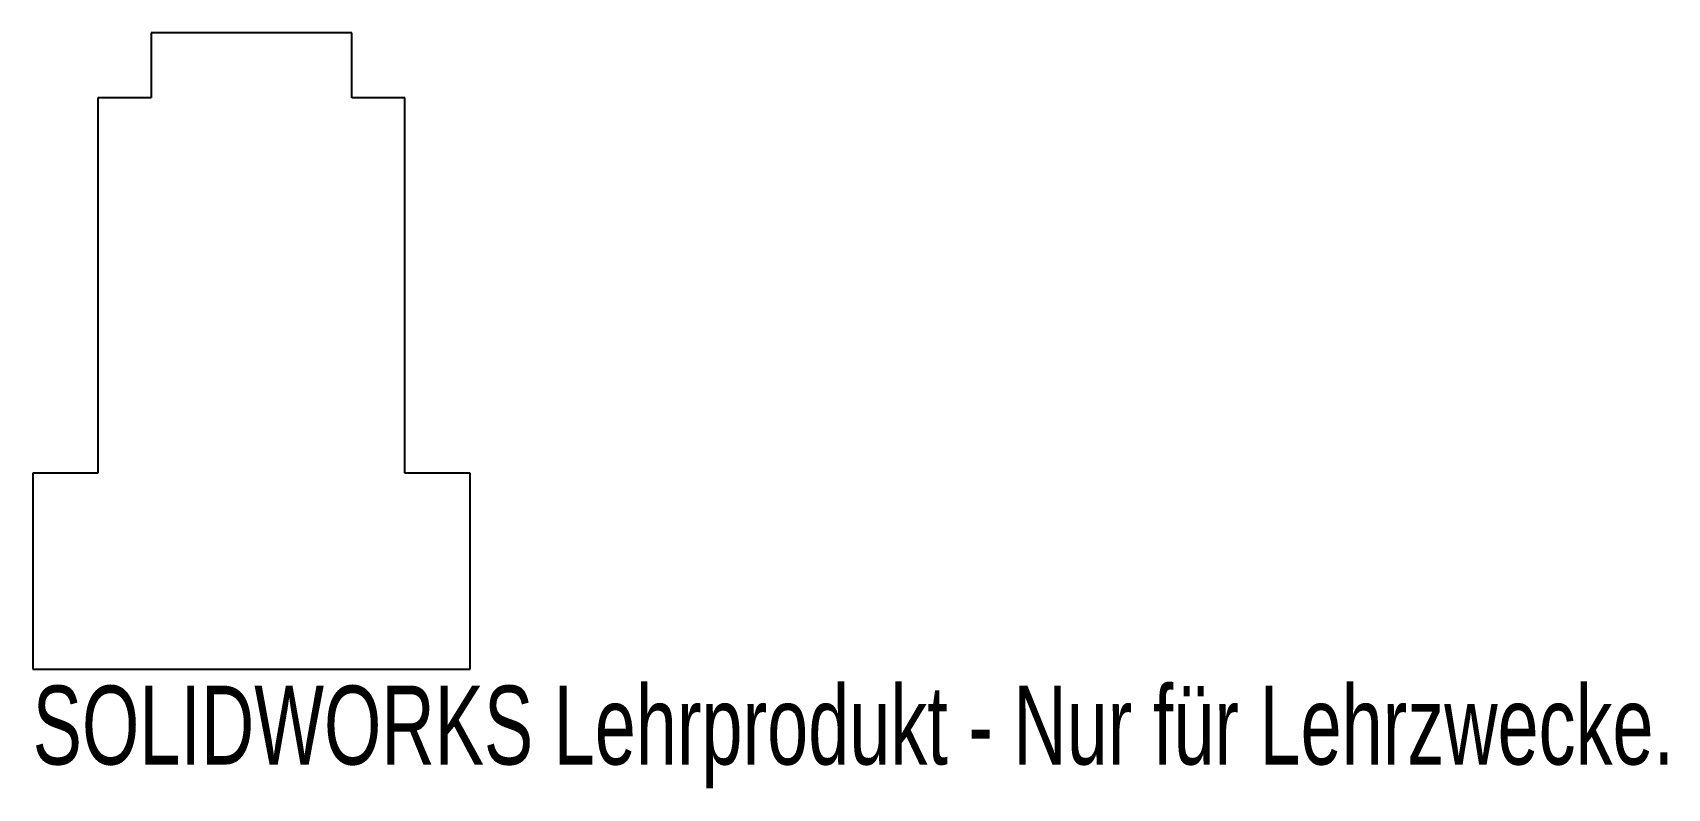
# Model space of a CAD drawing. Header units: millimetres. Extents: x -13 to 87, y -7 to 39.
import ezdxf

# ---------------------------------------------------------------- set-up
doc = ezdxf.new("R2010")
doc.units = ezdxf.units.MM
doc.styles.add('SLDTEXTSTYLE0', font='TXT', dxfattribs={"width": 0.7})

msp = doc.modelspace()

# ---------------------------------------------------------------- linework, layer by layer
at = {"color": 7, "linetype": 'Continuous', "lineweight": 25}
for p, q in [((-6.15, 39), (-6.15, 35)), ((6.15, 39), (-6.15, 39)), ((6.15, 35), (6.15, 39)), ((-9.4, 35), (-9.4, 12)), ((-6.15, 35), (-9.4, 35)), ((9.4, 35), (6.15, 35)), ((9.4, 12), (9.4, 35)), ((-13.4, 12), (-13.4, 0)), ((-9.4, 12), (-13.4, 12)), ((13.4, 12), (9.4, 12)), ((13.4, 0), (13.4, 12)), ((-13.4, 0), (13.4, 0))]:
    msp.add_line(p, q, dxfattribs=at)

# ---------------------------------------------------------------- texts
at = {"color": 7, "linetype": 'Continuous', "insert": (-13.4, -1.02), "char_height": 4.8336, "attachment_point": 1, "style": 'SLDTEXTSTYLE0'}
msp.add_mtext('SOLIDWORKS Lehrprodukt - Nur für Lehrzwecke.', dxfattribs=at)

doc.saveas('drawing.dxf')
